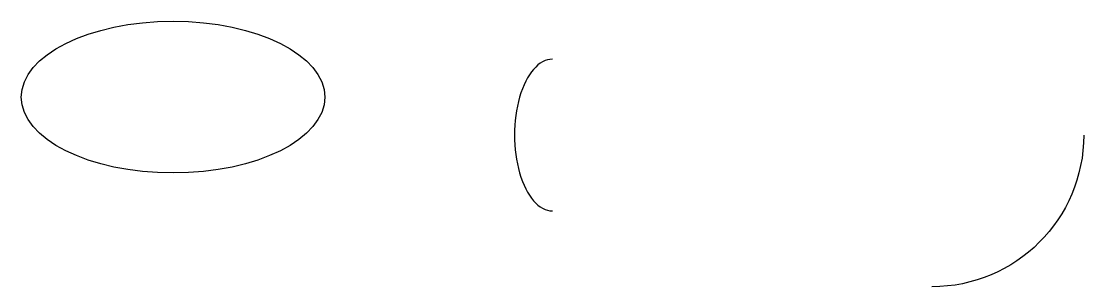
# Model space of a CAD drawing. Header units: metres. Extents: x -20 to 120, y -20 to 15.
import ezdxf

# ---------------------------------------------------------------- set-up
doc = ezdxf.new("R2010")
doc.units = ezdxf.units.M

msp = doc.modelspace()

# ---------------------------------------------------------------- linework, layer by layer
msp.add_ellipse((0, 5), major_axis=(20, 0), ratio=0.5)
msp.add_ellipse((50, 0), major_axis=(0, 10), ratio=0.5, start_param=0, end_param=3.141593)
at = {"extrusion": (0, 0, -1)}
msp.add_ellipse((100, 0), major_axis=(20, 0), ratio=1, start_param=0, end_param=1.570796, dxfattribs=at)

doc.saveas('drawing.dxf')
